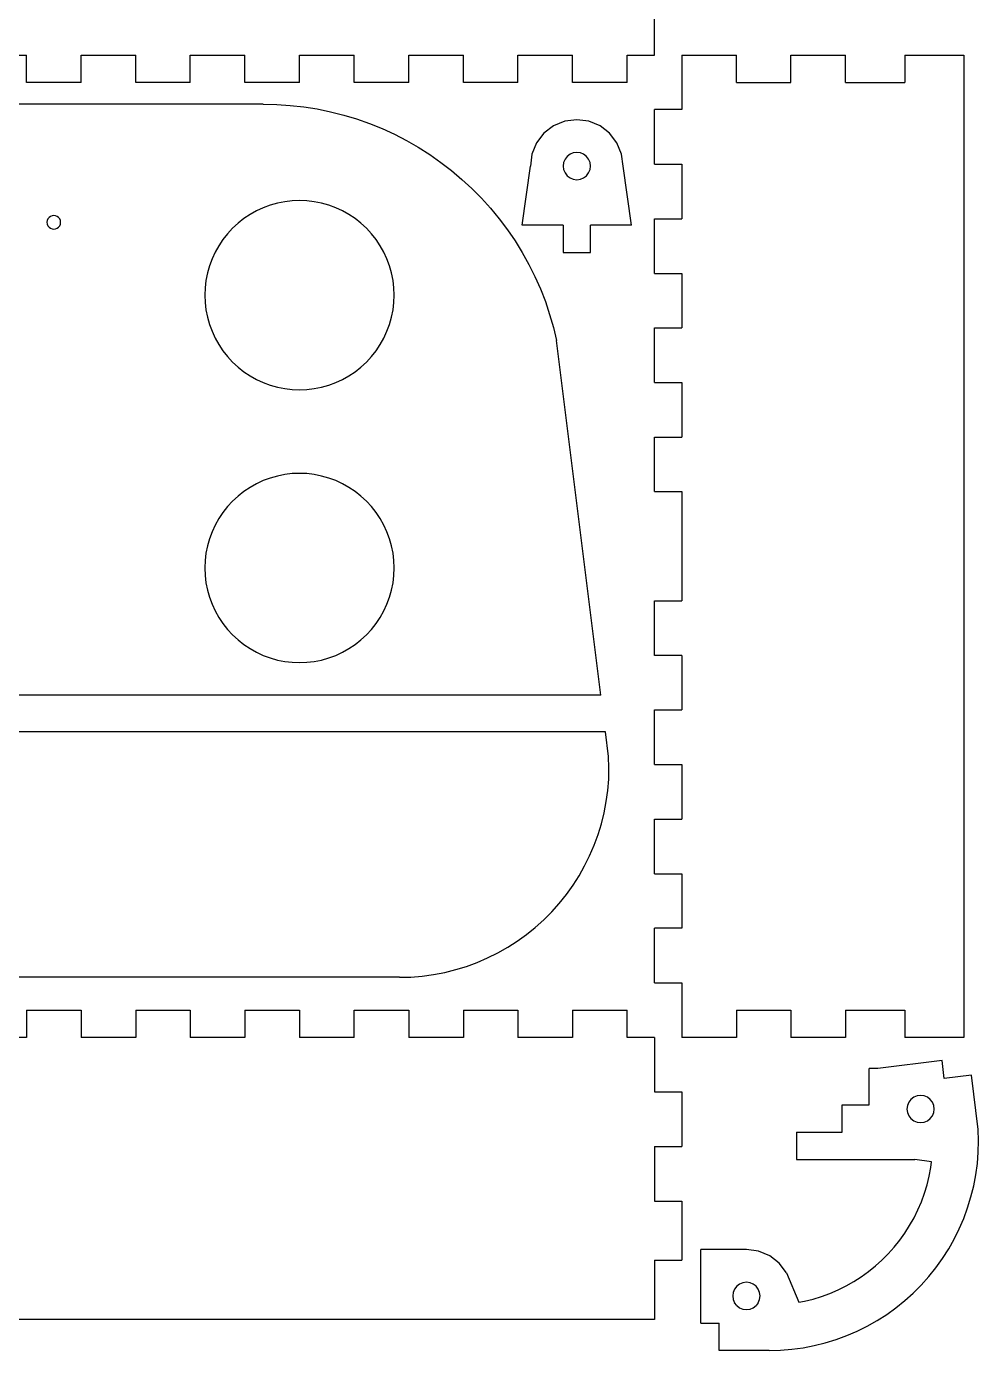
# Model space of a CAD drawing. Extents: x -205 to 205, y -255 to 210.
# Drawn here: x 100.7 to 205.3, y -136.5 to 9.1 of the extents above; entities that cross this region are included whole.
import ezdxf

# ---------------------------------------------------------------- set-up
doc = ezdxf.new("R2010")
doc.units = 0
doc.layers.get('0').update_dxf_attribs({"linetype": 'CONTINUOUS'})

msp = doc.modelspace()

# ---------------------------------------------------------------- linework, layer by layer
for p, q in [((169.7, 5.96), (169.7, 11.96)), ((94.7, 5.96), (100.7, 5.96)), ((100.7, 2.96), (100.7, 5.96)), ((106.7, 2.96), (106.7, 5.96)), ((106.7, 5.96), (112.7, 5.96)), ((112.7, 2.96), (112.7, 5.96)), ((118.7, 2.96), (118.7, 5.96)), ((118.7, 5.96), (124.7, 5.96)), ((124.7, 2.96), (124.7, 5.96)), ((130.7, 2.96), (130.7, 5.96)), ((130.7, 5.96), (136.7, 5.96)), ((136.7, 2.96), (136.7, 5.96)), ((142.7, 2.96), (142.7, 5.96)), ((142.7, 5.96), (148.7, 5.96)), ((148.7, 2.96), (148.7, 5.96)), ((154.7, 2.96), (154.7, 5.96)), ((154.7, 5.96), (160.7, 5.96)), ((160.7, 2.96), (160.7, 5.96)), ((166.7, 2.96), (166.7, 5.96)), ((166.7, 5.96), (169.7, 5.96)), ((172.7, 5.96), (172.7, -0.04)), ((172.7, 5.96), (178.7, 5.96)), ((178.7, 2.96), (178.7, 5.96)), ((184.7, 5.96), (190.7, 5.96)), ((184.7, 2.96), (184.7, 5.96)), ((190.7, 2.96), (190.7, 5.96)), ((197.2, 5.96), (203.7, 5.96)), ((197.2, 5.96), (197.2, 2.96)), ((203.7, 5.96), (203.7, -102.04)), ((106.7, 2.96), (100.7, 2.96)), ((118.7, 2.96), (112.7, 2.96)), ((130.7, 2.96), (124.7, 2.96)), ((142.7, 2.96), (136.7, 2.96)), ((154.7, 2.96), (148.7, 2.96)), ((166.7, 2.96), (160.7, 2.96)), ((178.7, 2.96), (184.7, 2.96)), ((190.7, 2.96), (197.2, 2.96)), ((126.7, 0.57), (66.7, 0.57)), ((126.7, 0.57), (128.19, 0.53)), ((128.19, 0.53), (129.68, 0.43)), ((129.68, 0.43), (131.16, 0.26)), ((131.16, 0.26), (132.64, 0.03)), ((132.64, 0.03), (134.1, -0.27)), ((134.1, -0.27), (135.55, -0.64)), ((135.55, -0.64), (136.97, -1.07)), ((136.97, -1.07), (138.38, -1.57)), ((159.85, -1.32), (158.62, -1.83)), ((161.17, -1.15), (159.85, -1.32)), ((162.49, -1.32), (161.17, -1.15)), ((163.72, -1.83), (162.49, -1.32)), ((169.7, -6.04), (169.7, -0.04)), ((172.7, -0.04), (169.7, -0.04)), ((138.38, -1.57), (139.77, -2.13)), ((139.77, -2.13), (141.12, -2.75)), ((141.12, -2.75), (142.45, -3.44)), ((157.56, -2.64), (156.75, -3.7)), ((158.62, -1.83), (157.56, -2.64)), ((164.77, -2.64), (163.72, -1.83)), ((165.58, -3.7), (164.77, -2.64)), ((142.45, -3.44), (143.75, -4.18)), ((143.75, -4.18), (145.01, -4.98)), ((156.75, -3.7), (156.24, -4.93)), ((166.09, -4.93), (165.58, -3.7)), ((145.01, -4.98), (146.23, -5.84)), ((156.24, -4.93), (156.07, -6.25)), ((159.87, -5.5), (159.72, -5.86)), ((160.11, -5.19), (159.87, -5.5)), ((160.42, -4.95), (160.11, -5.19)), ((160.78, -4.8), (160.42, -4.95)), ((161.17, -4.75), (160.78, -4.8)), ((161.56, -4.8), (161.17, -4.75)), ((161.92, -4.95), (161.56, -4.8)), ((162.23, -5.19), (161.92, -4.95)), ((162.47, -5.5), (162.23, -5.19)), ((162.62, -5.86), (162.47, -5.5)), ((166.27, -6.25), (166.09, -4.93)), ((146.23, -5.84), (147.41, -6.75)), ((147.41, -6.75), (148.55, -7.71)), ((155.17, -12.75), (156.07, -6.25)), ((159.72, -5.86), (159.67, -6.25)), ((159.67, -6.25), (159.72, -6.63)), ((159.72, -6.63), (159.87, -7)), ((159.87, -7), (160.11, -7.31)), ((162.23, -7.31), (162.47, -7)), ((162.47, -7), (162.62, -6.63)), ((162.67, -6.25), (162.62, -5.86)), ((162.62, -6.63), (162.67, -6.25)), ((167.17, -12.75), (166.27, -6.25)), ((169.7, -6.04), (172.7, -6.04)), ((172.7, -6.04), (172.7, -12.04)), ((148.55, -7.71), (149.65, -8.72)), ((149.65, -8.72), (150.7, -9.79)), ((160.11, -7.31), (160.42, -7.55)), ((160.42, -7.55), (160.78, -7.7)), ((160.78, -7.7), (161.17, -7.75)), ((161.17, -7.75), (161.56, -7.7)), ((161.56, -7.7), (161.92, -7.55)), ((161.92, -7.55), (162.23, -7.31)), ((129.07, -10.16), (128.27, -10.32)), ((129.88, -10.06), (129.07, -10.16)), ((130.7, -10.03), (129.88, -10.06)), ((131.51, -10.06), (130.7, -10.03)), ((132.32, -10.16), (131.51, -10.06)), ((133.12, -10.32), (132.32, -10.16)), ((150.7, -9.79), (151.7, -10.89)), ((125.26, -11.57), (124.58, -12.02)), ((125.98, -11.17), (125.26, -11.57)), ((126.72, -10.82), (125.98, -11.17)), ((127.48, -10.54), (126.72, -10.82)), ((128.27, -10.32), (127.48, -10.54)), ((133.91, -10.54), (133.12, -10.32)), ((134.68, -10.82), (133.91, -10.54)), ((135.42, -11.17), (134.68, -10.82)), ((136.13, -11.57), (135.42, -11.17)), ((136.81, -12.02), (136.13, -11.57)), ((151.7, -10.89), (152.65, -12.05)), ((102.97, -12.24), (102.95, -12.43)), ((102.95, -12.43), (102.97, -12.63)), ((103.05, -12.06), (102.97, -12.24)), ((102.97, -12.63), (103.05, -12.81)), ((103.17, -11.9), (103.05, -12.06)), ((103.05, -12.81), (103.17, -12.96)), ((103.32, -11.78), (103.17, -11.9)), ((103.17, -12.96), (103.32, -13.08)), ((103.5, -11.71), (103.32, -11.78)), ((103.32, -13.08), (103.5, -13.16)), ((103.7, -11.68), (103.5, -11.71)), ((103.89, -11.71), (103.7, -11.68)), ((104.07, -11.78), (103.89, -11.71)), ((103.89, -13.16), (104.07, -13.08)), ((104.23, -11.9), (104.07, -11.78)), ((104.07, -13.08), (104.23, -12.96)), ((104.35, -12.06), (104.23, -11.9)), ((104.23, -12.96), (104.35, -12.81)), ((104.42, -12.24), (104.35, -12.06)), ((104.35, -12.81), (104.42, -12.63)), ((104.45, -12.43), (104.42, -12.24)), ((104.42, -12.63), (104.45, -12.43)), ((123.34, -13.08), (122.79, -13.68)), ((123.94, -12.52), (123.34, -13.08)), ((124.58, -12.02), (123.94, -12.52)), ((137.45, -12.52), (136.81, -12.02)), ((138.05, -13.08), (137.45, -12.52)), ((138.61, -13.68), (138.05, -13.08)), ((152.65, -12.05), (153.54, -13.24)), ((159.67, -12.75), (155.17, -12.75)), ((159.67, -12.75), (159.67, -15.75)), ((162.67, -15.75), (162.67, -12.75)), ((167.17, -12.75), (162.67, -12.75)), ((169.7, -18.04), (169.7, -12.04)), ((169.7, -12.04), (172.7, -12.04)), ((103.5, -13.16), (103.7, -13.18)), ((103.7, -13.18), (103.89, -13.16)), ((122.28, -14.32), (121.83, -15)), ((122.79, -13.68), (122.28, -14.32)), ((139.11, -14.32), (138.61, -13.68)), ((139.56, -15), (139.11, -14.32)), ((153.54, -13.24), (154.38, -14.48)), ((154.38, -14.48), (155.17, -15.75)), ((121.43, -15.71), (121.09, -16.45)), ((121.83, -15), (121.43, -15.71)), ((139.96, -15.71), (139.56, -15)), ((140.31, -16.45), (139.96, -15.71)), ((155.17, -15.75), (155.89, -17.05)), ((159.67, -15.75), (162.67, -15.75)), ((120.81, -17.22), (120.58, -18)), ((121.09, -16.45), (120.81, -17.22)), ((140.59, -17.22), (140.31, -16.45)), ((140.81, -18), (140.59, -17.22)), ((155.89, -17.05), (156.56, -18.39)), ((120.42, -18.81), (120.33, -19.62)), ((120.58, -18), (120.42, -18.81)), ((140.97, -18.81), (140.81, -18)), ((141.06, -19.62), (140.97, -18.81)), ((156.56, -18.39), (157.16, -19.75)), ((169.7, -18.04), (172.7, -18.04)), ((172.7, -18.04), (172.7, -24.04)), ((120.33, -19.62), (120.3, -20.43)), ((141.1, -20.43), (141.06, -19.62)), ((157.16, -19.75), (157.71, -21.14)), ((120.3, -20.43), (120.33, -21.25)), ((120.33, -21.25), (120.42, -22.06)), ((140.97, -22.06), (141.06, -21.25)), ((141.06, -21.25), (141.1, -20.43)), ((157.71, -21.14), (158.18, -22.56)), ((120.42, -22.06), (120.58, -22.86)), ((120.58, -22.86), (120.81, -23.65)), ((140.59, -23.65), (140.81, -22.86)), ((140.81, -22.86), (140.97, -22.06)), ((158.18, -22.56), (158.6, -23.99)), ((120.81, -23.65), (121.09, -24.41)), ((121.09, -24.41), (121.43, -25.15)), ((139.96, -25.15), (140.31, -24.41)), ((140.31, -24.41), (140.59, -23.65)), ((158.6, -23.99), (158.95, -25.44)), ((169.7, -30.04), (169.7, -24.04)), ((169.7, -24.04), (172.7, -24.04)), ((121.43, -25.15), (121.83, -25.87)), ((121.83, -25.87), (122.28, -26.55)), ((139.11, -26.55), (139.56, -25.87)), ((139.56, -25.87), (139.96, -25.15)), ((163.82, -64.43), (158.95, -25.44)), ((122.28, -26.55), (122.79, -27.19)), ((122.79, -27.19), (123.34, -27.79)), ((138.05, -27.79), (138.61, -27.19)), ((138.61, -27.19), (139.11, -26.55)), ((123.34, -27.79), (123.94, -28.34)), ((123.94, -28.34), (124.58, -28.85)), ((124.58, -28.85), (125.26, -29.3)), ((136.13, -29.3), (136.81, -28.85)), ((136.81, -28.85), (137.45, -28.34)), ((137.45, -28.34), (138.05, -27.79)), ((125.26, -29.3), (125.98, -29.7)), ((125.98, -29.7), (126.72, -30.04)), ((126.72, -30.04), (127.48, -30.32)), ((127.48, -30.32), (128.27, -30.55)), ((128.27, -30.55), (129.07, -30.7)), ((132.32, -30.7), (133.12, -30.55)), ((133.12, -30.55), (133.91, -30.32)), ((133.91, -30.32), (134.68, -30.04)), ((134.68, -30.04), (135.42, -29.7)), ((135.42, -29.7), (136.13, -29.3)), ((169.7, -30.04), (172.7, -30.04)), ((172.7, -30.04), (172.7, -36.04)), ((129.07, -30.7), (129.88, -30.8)), ((129.88, -30.8), (130.7, -30.83)), ((130.7, -30.83), (131.51, -30.8)), ((131.51, -30.8), (132.32, -30.7)), ((169.7, -42.04), (169.7, -36.04)), ((169.7, -36.04), (172.7, -36.04)), ((127.48, -40.54), (126.72, -40.82)), ((128.27, -40.32), (127.48, -40.54)), ((129.07, -40.16), (128.27, -40.32)), ((129.88, -40.06), (129.07, -40.16)), ((130.7, -40.03), (129.88, -40.06)), ((131.51, -40.06), (130.7, -40.03)), ((132.32, -40.16), (131.51, -40.06)), ((133.12, -40.32), (132.32, -40.16)), ((133.91, -40.54), (133.12, -40.32)), ((134.68, -40.82), (133.91, -40.54)), ((124.58, -42.02), (123.94, -42.52)), ((125.26, -41.57), (124.58, -42.02)), ((125.98, -41.17), (125.26, -41.57)), ((126.72, -40.82), (125.98, -41.17)), ((135.42, -41.17), (134.68, -40.82)), ((136.13, -41.57), (135.42, -41.17)), ((136.81, -42.02), (136.13, -41.57)), ((137.45, -42.52), (136.81, -42.02)), ((169.7, -42.04), (172.7, -42.04)), ((172.7, -42.04), (172.7, -54.04)), ((123.34, -43.08), (122.79, -43.68)), ((123.94, -42.52), (123.34, -43.08)), ((138.05, -43.08), (137.45, -42.52)), ((138.61, -43.68), (138.05, -43.08)), ((121.83, -45), (121.43, -45.71)), ((122.28, -44.32), (121.83, -45)), ((122.79, -43.68), (122.28, -44.32)), ((139.11, -44.32), (138.61, -43.68)), ((139.56, -45), (139.11, -44.32)), ((139.96, -45.71), (139.56, -45)), ((121.09, -46.45), (120.81, -47.22)), ((121.43, -45.71), (121.09, -46.45)), ((140.31, -46.45), (139.96, -45.71)), ((140.59, -47.22), (140.31, -46.45)), ((120.58, -48), (120.42, -48.81)), ((120.81, -47.22), (120.58, -48)), ((140.81, -48), (140.59, -47.22)), ((140.97, -48.81), (140.81, -48)), ((120.42, -48.81), (120.33, -49.62)), ((141.06, -49.62), (140.97, -48.81)), ((120.33, -49.62), (120.3, -50.43)), ((120.3, -50.43), (120.33, -51.25)), ((141.1, -50.43), (141.06, -49.62)), ((141.06, -51.25), (141.1, -50.43)), ((120.33, -51.25), (120.42, -52.06)), ((120.42, -52.06), (120.58, -52.86)), ((140.81, -52.86), (140.97, -52.06)), ((140.97, -52.06), (141.06, -51.25)), ((120.58, -52.86), (120.81, -53.65)), ((120.81, -53.65), (121.09, -54.41)), ((140.31, -54.41), (140.59, -53.65)), ((140.59, -53.65), (140.81, -52.86)), ((121.09, -54.41), (121.43, -55.15)), ((121.43, -55.15), (121.83, -55.87)), ((139.56, -55.87), (139.96, -55.15)), ((139.96, -55.15), (140.31, -54.41)), ((169.7, -60.04), (169.7, -54.04)), ((169.7, -54.04), (172.7, -54.04)), ((121.83, -55.87), (122.28, -56.55)), ((122.28, -56.55), (122.79, -57.19)), ((138.61, -57.19), (139.11, -56.55)), ((139.11, -56.55), (139.56, -55.87)), ((122.79, -57.19), (123.34, -57.79)), ((123.34, -57.79), (123.94, -58.34)), ((137.45, -58.34), (138.05, -57.79)), ((138.05, -57.79), (138.61, -57.19)), ((123.94, -58.34), (124.58, -58.85)), ((124.58, -58.85), (125.26, -59.3)), ((125.26, -59.3), (125.98, -59.7)), ((135.42, -59.7), (136.13, -59.3)), ((136.13, -59.3), (136.81, -58.85)), ((136.81, -58.85), (137.45, -58.34)), ((125.98, -59.7), (126.72, -60.04)), ((126.72, -60.04), (127.48, -60.32)), ((127.48, -60.32), (128.27, -60.55)), ((128.27, -60.55), (129.07, -60.7)), ((129.07, -60.7), (129.88, -60.8)), ((129.88, -60.8), (130.7, -60.83)), ((130.7, -60.83), (131.51, -60.8)), ((131.51, -60.8), (132.32, -60.7)), ((132.32, -60.7), (133.12, -60.55)), ((133.12, -60.55), (133.91, -60.32)), ((133.91, -60.32), (134.68, -60.04)), ((134.68, -60.04), (135.42, -59.7)), ((172.7, -60.04), (169.7, -60.04)), ((172.7, -60.04), (172.7, -66.04)), ((163.82, -64.43), (29.57, -64.43)), ((169.7, -72.04), (169.7, -66.04)), ((169.7, -66.04), (172.7, -66.04)), ((164.32, -68.43), (29.07, -68.43)), ((164.66, -71.14), (164.32, -68.43)), ((164.7, -72.39), (164.66, -71.14)), ((164.67, -73.64), (164.7, -72.39)), ((169.7, -72.04), (172.7, -72.04)), ((172.7, -72.04), (172.7, -78.04)), ((164.57, -74.88), (164.67, -73.64)), ((164.4, -76.12), (164.57, -74.88)), ((164.17, -77.34), (164.4, -76.12)), ((163.5, -79.74), (163.87, -78.55)), ((163.87, -78.55), (164.17, -77.34)), ((169.7, -84.04), (169.7, -78.04)), ((169.7, -78.04), (172.7, -78.04)), ((163.08, -80.92), (163.5, -79.74)), ((162.58, -82.06), (163.08, -80.92)), ((162.03, -83.18), (162.58, -82.06)), ((160.75, -85.32), (161.42, -84.27)), ((161.42, -84.27), (162.03, -83.18)), ((169.7, -84.04), (172.7, -84.04)), ((172.7, -84.04), (172.7, -90.04)), ((160.02, -86.33), (160.75, -85.32)), ((158.41, -88.23), (159.24, -87.3)), ((159.24, -87.3), (160.02, -86.33)), ((157.53, -89.12), (158.41, -88.23)), ((155.63, -90.73), (156.6, -89.95)), ((156.6, -89.95), (157.53, -89.12)), ((169.7, -96.04), (169.7, -90.04)), ((172.7, -90.04), (169.7, -90.04)), ((153.57, -92.13), (154.62, -91.46)), ((154.62, -91.46), (155.63, -90.73)), ((151.37, -93.3), (152.48, -92.75)), ((152.48, -92.75), (153.57, -92.13)), ((146.65, -94.89), (147.86, -94.59)), ((147.86, -94.59), (149.05, -94.23)), ((149.05, -94.23), (150.22, -93.8)), ((150.22, -93.8), (151.37, -93.3)), ((141.7, -95.43), (51.7, -95.43)), ((141.7, -95.43), (142.94, -95.4)), ((142.94, -95.4), (144.19, -95.3)), ((144.19, -95.3), (145.42, -95.13)), ((145.42, -95.13), (146.65, -94.89)), ((169.7, -96.04), (172.7, -96.04)), ((172.7, -96.04), (172.7, -102.04)), ((100.7, -99.04), (100.7, -102.04)), ((100.7, -99.04), (106.7, -99.04)), ((106.7, -99.04), (106.7, -102.04)), ((112.7, -99.04), (112.7, -102.04)), ((112.7, -99.04), (118.7, -99.04)), ((118.7, -99.04), (118.7, -102.04)), ((124.7, -99.04), (124.7, -102.04)), ((124.7, -99.04), (130.7, -99.04)), ((130.7, -99.04), (130.7, -102.04)), ((136.7, -102.04), (136.7, -99.04)), ((136.7, -99.04), (142.7, -99.04)), ((142.7, -99.04), (142.7, -102.04)), ((148.7, -99.04), (148.7, -102.04)), ((148.7, -99.04), (154.7, -99.04)), ((154.7, -99.04), (154.7, -102.04)), ((160.7, -99.04), (160.7, -102.04)), ((160.7, -99.04), (166.7, -99.04)), ((166.7, -102.04), (166.7, -99.04)), ((178.7, -99.04), (184.7, -99.04)), ((178.7, -99.04), (178.7, -102.04)), ((184.7, -99.04), (184.7, -102.04)), ((190.7, -99.04), (197.2, -99.04)), ((190.7, -99.04), (190.7, -102.04)), ((197.2, -99.04), (197.2, -102.04)), ((100.7, -102.04), (94.7, -102.04)), ((112.7, -102.04), (106.7, -102.04)), ((124.7, -102.04), (118.7, -102.04)), ((136.7, -102.04), (130.7, -102.04)), ((148.7, -102.04), (142.7, -102.04)), ((160.7, -102.04), (154.7, -102.04)), ((169.7, -102.04), (166.7, -102.04)), ((169.7, -102.04), (169.7, -108.04)), ((178.7, -102.04), (172.7, -102.04)), ((190.7, -102.04), (184.7, -102.04)), ((203.7, -102.04), (197.2, -102.04)), ((201.3, -104.58), (194.23, -105.46)), ((201.55, -106.56), (201.3, -104.58)), ((194.23, -105.46), (193.31, -105.46)), ((193.31, -109.46), (193.31, -105.46)), ((204.52, -106.19), (201.55, -106.56)), ((205.27, -112.17), (204.52, -106.19)), ((169.7, -108.04), (172.7, -108.04)), ((172.7, -108.04), (172.7, -114.04)), ((197.64, -109.16), (197.49, -109.52)), ((197.88, -108.85), (197.64, -109.16)), ((198.19, -108.61), (197.88, -108.85)), ((198.55, -108.46), (198.19, -108.61)), ((198.94, -108.41), (198.55, -108.46)), ((199.33, -108.46), (198.94, -108.41)), ((199.69, -108.61), (199.33, -108.46)), ((200, -108.85), (199.69, -108.61)), ((200.24, -109.16), (200, -108.85)), ((200.39, -109.52), (200.24, -109.16)), ((190.31, -109.46), (193.31, -109.46)), ((190.31, -112.46), (190.31, -109.46)), ((197.49, -109.52), (197.44, -109.91)), ((197.44, -109.91), (197.49, -110.3)), ((197.49, -110.3), (197.64, -110.66)), ((200.24, -110.66), (200.39, -110.3)), ((200.44, -109.91), (200.39, -109.52)), ((200.39, -110.3), (200.44, -109.91)), ((197.64, -110.66), (197.88, -110.97)), ((197.88, -110.97), (198.19, -111.21)), ((198.19, -111.21), (198.55, -111.36)), ((198.55, -111.36), (198.94, -111.41)), ((198.94, -111.41), (199.33, -111.36)), ((199.33, -111.36), (199.69, -111.21)), ((199.69, -111.21), (200, -110.97)), ((200, -110.97), (200.24, -110.66)), ((185.31, -112.46), (185.31, -115.46)), ((185.31, -112.46), (190.31, -112.46)), ((205.31, -113.42), (205.27, -112.17)), ((205.28, -114.67), (205.31, -113.42)), ((169.7, -114.04), (169.7, -120.04)), ((169.7, -114.04), (172.7, -114.04)), ((205.18, -115.91), (205.28, -114.67)), ((185.31, -115.46), (198.3, -115.46)), ((200.16, -115.71), (198.3, -115.46)), ((199.89, -117.3), (200.07, -116.34)), ((200.07, -116.34), (200.16, -115.71)), ((205.01, -117.15), (205.18, -115.91)), ((199.66, -118.25), (199.89, -117.3)), ((204.78, -118.37), (205.01, -117.15)), ((199.04, -120.1), (199.37, -119.18)), ((199.37, -119.18), (199.66, -118.25)), ((204.48, -119.58), (204.78, -118.37)), ((169.7, -120.04), (172.7, -120.04)), ((172.7, -120.04), (172.7, -126.54)), ((198.65, -121), (199.04, -120.1)), ((203.69, -121.95), (204.11, -120.77)), ((204.11, -120.77), (204.48, -119.58)), ((197.74, -122.72), (198.22, -121.87)), ((198.22, -121.87), (198.65, -121)), ((203.19, -123.09), (203.69, -121.95)), ((196.65, -124.34), (197.22, -123.55)), ((197.22, -123.55), (197.74, -122.72)), ((202.64, -124.21), (203.19, -123.09)), ((195.39, -125.83), (196.04, -125.1)), ((196.04, -125.1), (196.65, -124.34)), ((202.03, -125.3), (202.64, -124.21)), ((169.7, -126.54), (172.7, -126.54)), ((169.7, -126.54), (169.7, -133.04)), ((174.81, -133.46), (174.81, -125.36)), ((179.81, -125.36), (174.81, -125.36)), ((181.13, -125.54), (179.81, -125.36)), ((182.36, -126.05), (181.13, -125.54)), ((183.41, -126.86), (182.36, -126.05)), ((193.97, -127.17), (194.7, -126.52)), ((194.7, -126.52), (195.39, -125.83)), ((200.63, -127.36), (201.36, -126.35)), ((201.36, -126.35), (202.03, -125.3)), ((184.22, -127.91), (183.41, -126.86)), ((184.22, -127.91), (185.57, -131.16)), ((192.42, -128.35), (193.21, -127.78)), ((193.21, -127.78), (193.97, -127.17)), ((199.85, -128.33), (200.63, -127.36)), ((178.75, -129.4), (178.51, -129.71)), ((179.06, -129.16), (178.75, -129.4)), ((179.42, -129.01), (179.06, -129.16)), ((179.81, -128.96), (179.42, -129.01)), ((180.2, -129.01), (179.81, -128.96)), ((180.56, -129.16), (180.2, -129.01)), ((180.87, -129.4), (180.56, -129.16)), ((181.11, -129.71), (180.87, -129.4)), ((189.87, -129.79), (190.75, -129.36)), ((190.75, -129.36), (191.6, -128.88)), ((191.6, -128.88), (192.42, -128.35)), ((198.14, -130.15), (199.02, -129.26)), ((199.02, -129.26), (199.85, -128.33)), ((178.36, -130.07), (178.31, -130.46)), ((178.31, -130.46), (178.36, -130.85)), ((178.51, -129.71), (178.36, -130.07)), ((178.36, -130.85), (178.51, -131.21)), ((181.26, -130.07), (181.11, -129.71)), ((181.11, -131.21), (181.26, -130.85)), ((181.31, -130.46), (181.26, -130.07)), ((181.26, -130.85), (181.31, -130.46)), ((186.18, -131.04), (187.13, -130.8)), ((187.13, -130.8), (188.06, -130.52)), ((188.06, -130.52), (188.98, -130.18)), ((188.98, -130.18), (189.87, -129.79)), ((196.24, -131.76), (197.21, -130.98)), ((197.21, -130.98), (198.14, -130.15)), ((178.75, -131.52), (178.51, -131.21)), ((178.75, -131.52), (179.06, -131.76)), ((179.06, -131.76), (179.42, -131.91)), ((179.42, -131.91), (179.81, -131.96)), ((179.81, -131.96), (180.2, -131.91)), ((180.2, -131.91), (180.56, -131.76)), ((180.56, -131.76), (180.87, -131.52)), ((181.11, -131.21), (180.87, -131.52)), ((185.57, -131.16), (186.18, -131.04)), ((195.23, -132.49), (196.24, -131.76)), ((169.7, -133.04), (25.7, -133.04)), ((174.81, -133.46), (176.81, -133.46)), ((176.81, -136.46), (176.81, -133.46)), ((191.98, -134.33), (193.09, -133.78)), ((193.09, -133.78), (194.18, -133.16)), ((194.18, -133.16), (195.23, -132.49)), ((188.47, -135.62), (189.66, -135.26)), ((189.66, -135.26), (190.83, -134.82)), ((190.83, -134.82), (191.98, -134.33)), ((182.31, -136.46), (176.81, -136.46)), ((182.31, -136.46), (183.55, -136.43)), ((183.55, -136.43), (184.8, -136.33)), ((184.8, -136.33), (186.03, -136.16)), ((186.03, -136.16), (187.26, -135.92)), ((187.26, -135.92), (188.47, -135.62))]:
    msp.add_line(p, q)

doc.saveas('drawing.dxf')
